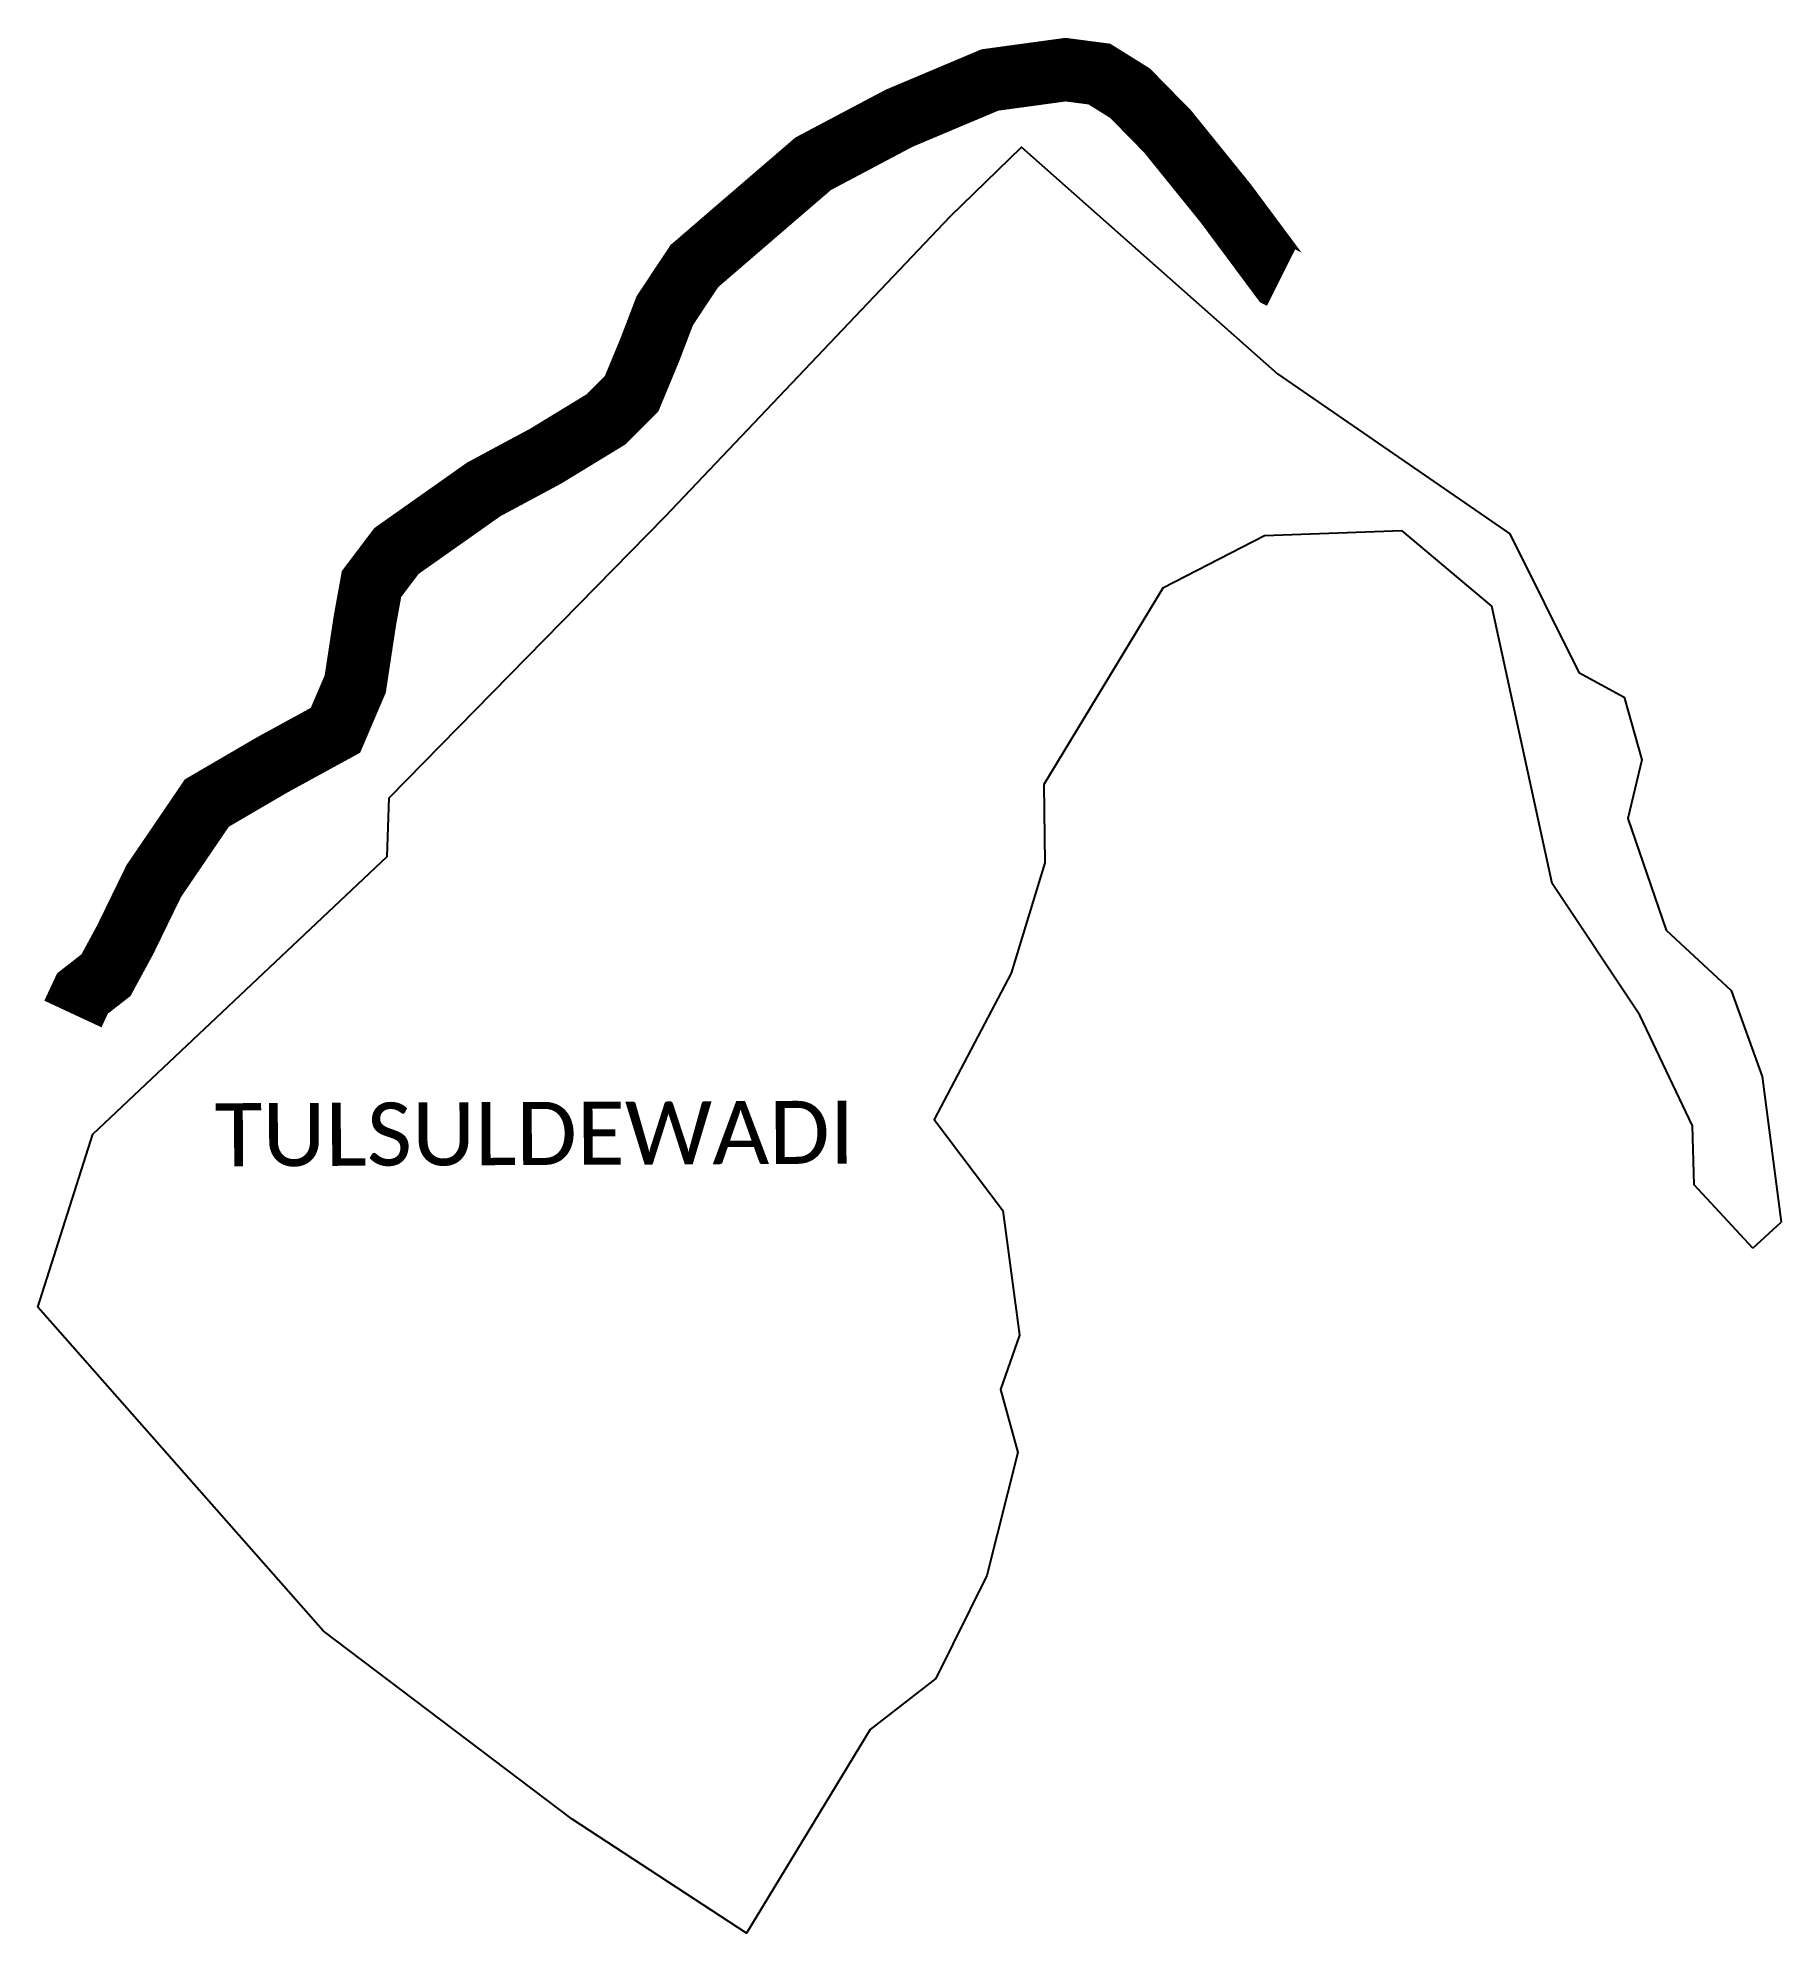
# Model space of a CAD drawing. Header units: metres. Extents: x 322978 to 324360, y 1835975 to 1837478.
import ezdxf

# ---------------------------------------------------------------- set-up
doc = ezdxf.new("R2010")
doc.units = ezdxf.units.M
for name, color, linetype in [('UNPROTECTED', 130, 'Continuous'), ('village', 3, 'Continuous'), ('VILLAGE NAME', 250, 'Continuous')]:
    doc.layers.add(name, color=color, linetype=linetype)
doc.styles.get("Standard").update_dxf_attribs({"font": 'simplex.shx'})

msp = doc.modelspace()

# ---------------------------------------------------------------- linework, layer by layer
at = {"layer": 'UNPROTECTED', "const_width": 50, "flags": 128}
msp.add_lwpolyline([(323963.5, 1837288.2), (323963.3, 1837288.3), (323919.6, 1837347.1), (323873.5, 1837404.1), (323843.8, 1837434.4), (323819.4, 1837449.6), (323792.6, 1837453.1), (323732.6, 1837444.9), (323660.7, 1837414.6), (323592.5, 1837378.5), (323533.7, 1837327.9), (323498.2, 1837297.3), (323474.8, 1837262), (323462.5, 1837229.9), (323448.5, 1837196.2), (323428.2, 1837175.8), (323380.3, 1837146.6), (323331.3, 1837120.3), (323262, 1837071.4), (323242.2, 1837045.2), (323236.9, 1837015.9), (323229.3, 1836965.9), (323213.6, 1836929.2), (323163.5, 1836901.8), (323111.6, 1836871.5), (323069.5, 1836809.6), (323046.8, 1836763), (323031.6, 1836735), (323013, 1836720.5), (323005.4, 1836704.2)], dxfattribs=at)
at = {"layer": 'village', "flags": 128}
msp.add_lwpolyline([(324337.7, 1836518.5), (324360.1, 1836539.2)], dxfattribs=at)
at = {"layer": 'village', "color": 3, "true_color": 0x00ff00}
msp.add_polyline3d([(324337.7, 1836518.5, 0), (324291.2, 1836568.8, 0), (324289.7, 1836615.5, 0), (324248.1, 1836703.3, 0), (324178.4, 1836807.8, 0), (324130.8, 1837027.6, 0), (324059.6, 1837087.3, 0), (323950.4, 1837083.4, 0), (323869.7, 1837042, 0), (323775.5, 1836886.3, 0), (323776.2, 1836824.1, 0), (323749.5, 1836736.6, 0), (323688.4, 1836620.6, 0), (323743, 1836548.3, 0), (323756, 1836449.5, 0), (323741, 1836406.5, 0), (323754.7, 1836356.4, 0), (323730.1, 1836258.8, 0), (323689.8, 1836177.3, 0), (323637.6, 1836136.8, 0), (323539.7, 1835975.3, 0), (323401.2, 1836065.7, 0), (323203.9, 1836215.1, 0), (322977.6, 1836471.7, 0), (323021.1, 1836609, 0), (323254.5, 1836829.2, 0), (323256.2, 1836875.7, 0), (323475.2, 1837098.8, 0), (323701.3, 1837337, 0), (323757.8, 1837391.5, 0), (323960.8, 1837211.9, 0), (324144.9, 1837084.9, 0), (324199.6, 1836974.9, 0), (324235.6, 1836955.4, 0), (324249.6, 1836905.9, 0), (324238.4, 1836859.3, 0), (324268.8, 1836770.8, 0), (324320.4, 1836722.9, 0), (324345, 1836654.7, 0), (324360.1, 1836539.1, 0)], dxfattribs=at)
msp.add_polyline3d([(324337.7, 1836518.5, 0), (324291.2, 1836568.8, 0), (324289.7, 1836615.5, 0), (324248.1, 1836703.3, 0), (324178.4, 1836807.8, 0), (324130.8, 1837027.6, 0), (324059.6, 1837087.3, 0), (323950.4, 1837083.4, 0), (323869.7, 1837042, 0), (323775.5, 1836886.3, 0), (323776.2, 1836824.1, 0), (323749.5, 1836736.6, 0), (323688.4, 1836620.6, 0), (323743, 1836548.3, 0), (323756, 1836449.5, 0), (323741, 1836406.5, 0), (323754.7, 1836356.4, 0), (323730.1, 1836258.8, 0), (323689.8, 1836177.3, 0), (323637.6, 1836136.8, 0), (323539.7, 1835975.3, 0), (323401.2, 1836065.7, 0), (323203.9, 1836215.1, 0), (322977.6, 1836471.7, 0), (323021.1, 1836609, 0), (323254.5, 1836829.2, 0), (323256.2, 1836875.7, 0), (323475.2, 1837098.8, 0), (323701.3, 1837337, 0), (323757.8, 1837391.5, 0), (323960.8, 1837211.9, 0), (324144.9, 1837084.9, 0), (324199.6, 1836974.9, 0), (324235.6, 1836955.4, 0), (324249.6, 1836905.9, 0), (324238.4, 1836859.3, 0), (324268.8, 1836770.8, 0), (324320.4, 1836722.9, 0), (324345, 1836654.7, 0), (324360.1, 1836539.1, 0)], dxfattribs=at)

# ---------------------------------------------------------------- texts
at = {"layer": 'VILLAGE NAME', "insert": (323117.6, 1836633.4), "char_height": 50.016, "attachment_point": 1, "rotation": 0.2435}
msp.add_mtext_dynamic_manual_height_columns('{\\fCalibri|b0|i0|c0|p34;TULSULDEWADI}', width=559.263, gutter_width=385.1, heights=[104.3], dxfattribs=at)

doc.saveas('drawing.dxf')
